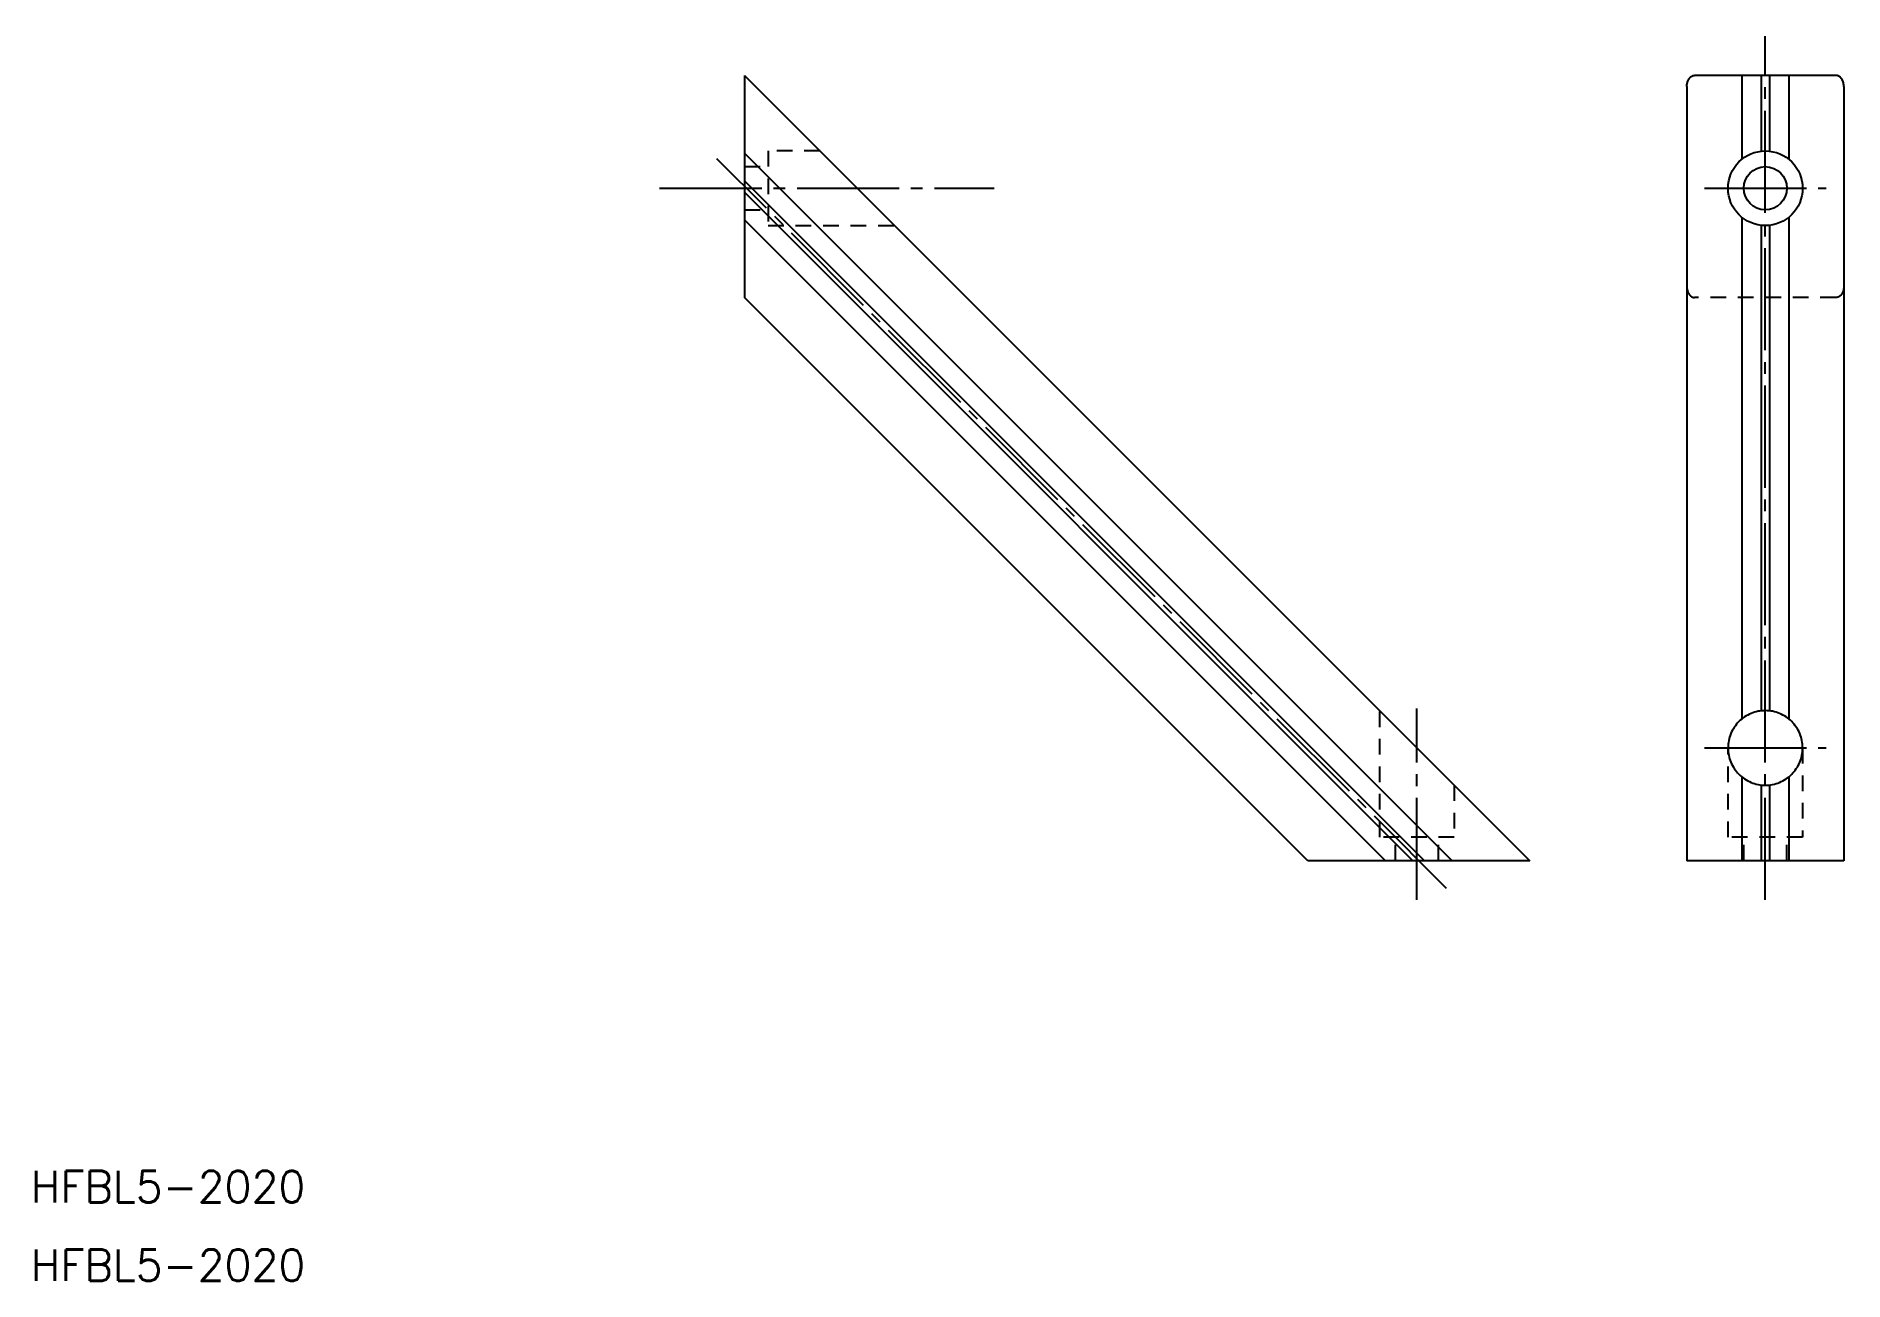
# Model space of a CAD drawing. Extents: x 57 to 287, y 63 to 222.
import ezdxf

# ---------------------------------------------------------------- set-up
doc = ezdxf.new("R2010")
doc.units = 0
doc.linetypes.add('CENTER', pattern=[17.5, 13, -1.5, 1.5, -1.5])
doc.linetypes.add('DASHED', pattern=[3.5, 2, -1.5])
doc.layers.get('0').update_dxf_attribs({"linetype": 'CONTINUOUS'})
doc.layers.add('CENTER', color=1, linetype='CENTER')
doc.styles.add('MISUMI', font='txt.shx')

msp = doc.modelspace()

# ---------------------------------------------------------------- linework, layer by layer
at = {"color": 7, "linetype": 'CONTINUOUS'}
for p, q in [((146.86, 216.65), (146.86, 188.36)), ((146.86, 216.65), (246.86, 116.65)), ((285.86, 216.65), (267.86, 216.65)), ((273.86, 216.65), (273.86, 205.97)), ((276.34, 216.65), (276.34, 207.01)), ((277.38, 216.65), (277.38, 207.01)), ((279.86, 216.65), (279.86, 205.97)), ((266.86, 215.23), (266.86, 116.65)), ((286.86, 215.23), (286.86, 116.65)), ((146.86, 206.75), (236.96, 116.65)), ((146.86, 203.24), (233.46, 116.65)), ((146.86, 201.77), (231.99, 116.65)), ((146.86, 198.26), (228.48, 116.65)), ((273.86, 198.6), (273.86, 134.69)), ((279.86, 198.6), (279.86, 134.69)), ((276.34, 197.56), (276.34, 135.73)), ((277.38, 197.56), (277.38, 135.73)), ((218.58, 116.65), (146.86, 188.36)), ((218.58, 116.65), (146.86, 188.36)), ((273.86, 127.33), (273.86, 116.65)), ((279.86, 127.33), (279.86, 116.65)), ((276.34, 126.29), (276.34, 116.65)), ((277.38, 126.29), (277.38, 116.65)), ((246.86, 116.65), (218.58, 116.65)), ((286.86, 116.65), (266.86, 116.65))]:
    msp.add_line(p, q, dxfattribs=at)
at = {"color": 3, "linetype": 'DASHED'}
msp.add_line((285.86, 188.36), (267.86, 188.36), dxfattribs=at)
for points in [[(146.86, 205.03), (149.86, 205.03)], [(156.47, 207.03), (149.86, 207.03), (149.86, 197.53), (165.97, 197.53)], [(146.86, 199.53), (149.86, 199.53)], [(237.25, 126.26), (237.25, 119.65), (227.75, 119.65), (227.75, 135.76)], [(281.61, 131.01), (281.61, 119.65), (272.11, 119.65), (272.11, 131.01)], [(229.75, 116.65), (229.75, 119.65)], [(235.25, 116.65), (235.25, 119.65)], [(274.11, 116.65), (274.11, 119.65)], [(279.61, 116.65), (279.61, 119.65)]]:
    msp.add_lwpolyline(points, dxfattribs=at)
at = {"color": 7, "linetype": 'CONTINUOUS'}
for points in [[(266.86, 215.23, 0), (266.86, 215.25, 0), (266.86, 215.27, 0), (266.86, 215.28, 0), (266.86, 215.3, 0), (266.86, 215.32, 0), (266.87, 215.34, 0), (266.87, 215.35, 0), (266.87, 215.37, 0), (266.87, 215.39, 0), (266.87, 215.41, 0), (266.87, 215.42, 0), (266.87, 215.44, 0), (266.88, 215.46, 0), (266.88, 215.47, 0), (266.88, 215.49, 0), (266.88, 215.51, 0), (266.88, 215.53, 0), (266.89, 215.54, 0), (266.89, 215.56, 0), (266.89, 215.58, 0), (266.9, 215.59, 0), (266.9, 215.61, 0), (266.9, 215.63, 0), (266.91, 215.64, 0), (266.91, 215.66, 0), (266.91, 215.68, 0), (266.92, 215.69, 0), (266.92, 215.71, 0), (266.93, 215.72, 0), (266.93, 215.74, 0), (266.93, 215.76, 0), (266.94, 215.77, 0), (266.94, 215.79, 0), (266.95, 215.81, 0), (266.95, 215.82, 0), (266.96, 215.84, 0), (266.96, 215.85, 0), (266.97, 215.87, 0), (266.98, 215.88, 0), (266.98, 215.9, 0), (266.99, 215.91, 0), (266.99, 215.93, 0), (267, 215.94, 0), (267, 215.96, 0), (267.01, 215.97, 0), (267.02, 215.99, 0), (267.02, 216, 0), (267.03, 216.02, 0), (267.04, 216.03, 0), (267.05, 216.05, 0), (267.05, 216.06, 0), (267.06, 216.07, 0), (267.07, 216.09, 0), (267.07, 216.1, 0), (267.08, 216.12, 0), (267.09, 216.13, 0), (267.1, 216.14, 0), (267.11, 216.16, 0), (267.11, 216.17, 0), (267.12, 216.18, 0), (267.13, 216.19, 0), (267.14, 216.21, 0), (267.15, 216.22, 0), (267.15, 216.23, 0), (267.16, 216.25, 0), (267.17, 216.26, 0), (267.18, 216.27, 0), (267.19, 216.28, 0), (267.2, 216.29, 0), (267.21, 216.3, 0), (267.22, 216.31, 0), (267.23, 216.33, 0), (267.24, 216.34, 0), (267.25, 216.35, 0), (267.26, 216.36, 0), (267.27, 216.37, 0), (267.28, 216.38, 0), (267.29, 216.39, 0), (267.3, 216.4, 0), (267.31, 216.41, 0), (267.32, 216.42, 0), (267.33, 216.43, 0), (267.34, 216.44, 0), (267.35, 216.45, 0), (267.36, 216.45, 0), (267.37, 216.46, 0), (267.38, 216.47, 0), (267.39, 216.48, 0), (267.4, 216.49, 0), (267.41, 216.5, 0), (267.42, 216.5, 0), (267.44, 216.51, 0), (267.45, 216.52, 0), (267.46, 216.53, 0), (267.47, 216.53, 0), (267.48, 216.54, 0), (267.49, 216.55, 0), (267.5, 216.55, 0), (267.51, 216.56, 0), (267.53, 216.56, 0), (267.54, 216.57, 0), (267.55, 216.57, 0), (267.56, 216.58, 0), (267.57, 216.59, 0), (267.58, 216.59, 0), (267.6, 216.6, 0), (267.61, 216.6, 0), (267.62, 216.6, 0), (267.63, 216.61, 0), (267.64, 216.61, 0), (267.65, 216.62, 0), (267.67, 216.62, 0), (267.68, 216.62, 0), (267.69, 216.63, 0), (267.7, 216.63, 0), (267.72, 216.63, 0), (267.73, 216.63, 0), (267.74, 216.64, 0), (267.75, 216.64, 0), (267.76, 216.64, 0), (267.78, 216.64, 0), (267.79, 216.64, 0), (267.8, 216.64, 0), (267.81, 216.65, 0), (267.83, 216.65, 0), (267.84, 216.65, 0), (267.85, 216.65, 0), (267.86, 216.65, 0)], [(286.86, 215.23, 0), (286.86, 215.25, 0), (286.86, 215.27, 0), (286.86, 215.28, 0), (286.86, 215.3, 0), (286.86, 215.32, 0), (286.86, 215.34, 0), (286.86, 215.35, 0), (286.86, 215.37, 0), (286.86, 215.39, 0), (286.86, 215.41, 0), (286.85, 215.42, 0), (286.85, 215.44, 0), (286.85, 215.46, 0), (286.85, 215.47, 0), (286.85, 215.49, 0), (286.84, 215.51, 0), (286.84, 215.53, 0), (286.84, 215.54, 0), (286.84, 215.56, 0), (286.83, 215.58, 0), (286.83, 215.59, 0), (286.83, 215.61, 0), (286.82, 215.63, 0), (286.82, 215.64, 0), (286.82, 215.66, 0), (286.81, 215.68, 0), (286.81, 215.69, 0), (286.8, 215.71, 0), (286.8, 215.72, 0), (286.8, 215.74, 0), (286.79, 215.76, 0), (286.79, 215.77, 0), (286.78, 215.79, 0), (286.78, 215.81, 0), (286.77, 215.82, 0), (286.77, 215.84, 0), (286.76, 215.85, 0), (286.76, 215.87, 0), (286.75, 215.88, 0), (286.75, 215.9, 0), (286.74, 215.91, 0), (286.73, 215.93, 0), (286.73, 215.94, 0), (286.72, 215.96, 0), (286.71, 215.97, 0), (286.71, 215.99, 0), (286.7, 216, 0), (286.69, 216.02, 0), (286.69, 216.03, 0), (286.68, 216.05, 0), (286.67, 216.06, 0), (286.67, 216.07, 0), (286.66, 216.09, 0), (286.65, 216.1, 0), (286.64, 216.12, 0), (286.64, 216.13, 0), (286.63, 216.14, 0), (286.62, 216.16, 0), (286.61, 216.17, 0), (286.6, 216.18, 0), (286.6, 216.19, 0), (286.59, 216.21, 0), (286.58, 216.22, 0), (286.57, 216.23, 0), (286.56, 216.25, 0), (286.55, 216.26, 0), (286.54, 216.27, 0), (286.53, 216.28, 0), (286.52, 216.29, 0), (286.52, 216.3, 0), (286.51, 216.31, 0), (286.5, 216.33, 0), (286.49, 216.34, 0), (286.48, 216.35, 0), (286.47, 216.36, 0), (286.46, 216.37, 0), (286.45, 216.38, 0), (286.44, 216.39, 0), (286.43, 216.4, 0), (286.42, 216.41, 0), (286.41, 216.42, 0), (286.4, 216.43, 0), (286.39, 216.44, 0), (286.38, 216.45, 0), (286.37, 216.45, 0), (286.36, 216.46, 0), (286.35, 216.47, 0), (286.33, 216.48, 0), (286.32, 216.49, 0), (286.31, 216.5, 0), (286.3, 216.5, 0), (286.29, 216.51, 0), (286.28, 216.52, 0), (286.27, 216.53, 0), (286.26, 216.53, 0), (286.25, 216.54, 0), (286.23, 216.55, 0), (286.22, 216.55, 0), (286.21, 216.56, 0), (286.2, 216.56, 0), (286.19, 216.57, 0), (286.18, 216.57, 0), (286.17, 216.58, 0), (286.15, 216.59, 0), (286.14, 216.59, 0), (286.13, 216.6, 0), (286.12, 216.6, 0), (286.11, 216.6, 0), (286.09, 216.61, 0), (286.08, 216.61, 0), (286.07, 216.62, 0), (286.06, 216.62, 0), (286.05, 216.62, 0), (286.03, 216.63, 0), (286.02, 216.63, 0), (286.01, 216.63, 0), (286, 216.63, 0), (285.99, 216.64, 0), (285.97, 216.64, 0), (285.96, 216.64, 0), (285.95, 216.64, 0), (285.94, 216.64, 0), (285.92, 216.64, 0), (285.91, 216.65, 0), (285.9, 216.65, 0), (285.89, 216.65, 0), (285.88, 216.65, 0), (285.86, 216.65, 0)], [(272.11, 131.01, 0), (272.12, 130.78, 0), (272.13, 130.54, 0), (272.16, 130.31, 0), (272.2, 130.08, 0), (272.25, 129.85, 0), (272.32, 129.63, 0), (272.39, 129.41, 0), (272.47, 129.19, 0), (272.57, 128.98, 0), (272.67, 128.77, 0), (272.79, 128.57, 0), (272.91, 128.37, 0), (273.05, 128.18, 0), (273.19, 128, 0), (273.34, 127.82, 0), (273.5, 127.65, 0), (273.67, 127.49, 0), (273.85, 127.34, 0), (274.03, 127.19, 0), (274.22, 127.06, 0), (274.42, 126.94, 0), (274.62, 126.82, 0), (274.83, 126.72, 0), (275.05, 126.62, 0), (275.26, 126.54, 0), (275.48, 126.46, 0), (275.71, 126.4, 0), (275.94, 126.35, 0), (276.17, 126.31, 0), (276.4, 126.28, 0), (276.63, 126.26, 0), (276.86, 126.26, 0), (277.1, 126.26, 0), (277.33, 126.28, 0), (277.56, 126.31, 0), (277.79, 126.35, 0), (278.02, 126.4, 0), (278.24, 126.46, 0), (278.46, 126.54, 0), (278.68, 126.62, 0), (278.89, 126.72, 0), (279.1, 126.82, 0), (279.31, 126.94, 0), (279.5, 127.06, 0), (279.69, 127.19, 0), (279.88, 127.34, 0), (280.05, 127.49, 0), (280.22, 127.65, 0), (280.38, 127.82, 0), (280.53, 128, 0), (280.68, 128.18, 0), (280.81, 128.37, 0), (280.94, 128.57, 0), (281.05, 128.77, 0), (281.16, 128.98, 0), (281.25, 129.19, 0), (281.33, 129.41, 0), (281.41, 129.63, 0), (281.47, 129.85, 0), (281.52, 130.08, 0), (281.56, 130.31, 0), (281.59, 130.54, 0), (281.61, 130.78, 0), (281.61, 131.01, 0), (281.61, 131.24, 0), (281.59, 131.47, 0), (281.56, 131.71, 0), (281.52, 131.94, 0), (281.47, 132.16, 0), (281.41, 132.39, 0), (281.33, 132.61, 0), (281.25, 132.83, 0), (281.16, 133.04, 0), (281.05, 133.25, 0), (280.94, 133.45, 0), (280.81, 133.65, 0), (280.68, 133.84, 0), (280.53, 134.02, 0), (280.38, 134.2, 0), (280.22, 134.37, 0), (280.05, 134.53, 0), (279.88, 134.68, 0), (279.69, 134.82, 0), (279.5, 134.96, 0), (279.31, 135.08, 0), (279.1, 135.2, 0), (278.89, 135.3, 0), (278.68, 135.4, 0), (278.46, 135.48, 0), (278.24, 135.55, 0), (278.02, 135.62, 0), (277.79, 135.67, 0), (277.56, 135.71, 0), (277.33, 135.74, 0), (277.1, 135.75, 0), (276.86, 135.76, 0), (276.63, 135.75, 0), (276.4, 135.74, 0), (276.17, 135.71, 0), (275.94, 135.67, 0), (275.71, 135.62, 0), (275.48, 135.55, 0), (275.26, 135.48, 0), (275.05, 135.4, 0), (274.83, 135.3, 0), (274.62, 135.2, 0), (274.42, 135.08, 0), (274.22, 134.96, 0), (274.03, 134.82, 0), (273.85, 134.68, 0), (273.67, 134.53, 0), (273.5, 134.37, 0), (273.34, 134.2, 0), (273.19, 134.02, 0), (273.05, 133.84, 0), (272.91, 133.65, 0), (272.79, 133.45, 0), (272.67, 133.25, 0), (272.57, 133.04, 0), (272.47, 132.83, 0), (272.39, 132.61, 0), (272.32, 132.39, 0), (272.25, 132.16, 0), (272.2, 131.94, 0), (272.16, 131.71, 0), (272.13, 131.47, 0), (272.12, 131.24, 0), (272.11, 131.01, 0)]]:
    msp.add_polyline3d(points, dxfattribs=at)
at = {"color": 3, "linetype": 'DASHED'}
for points in [[(266.86, 189.78, 0), (266.86, 189.76, 0), (266.86, 189.74, 0), (266.86, 189.72, 0), (266.86, 189.71, 0), (266.86, 189.69, 0), (266.87, 189.67, 0), (266.87, 189.66, 0), (266.87, 189.64, 0), (266.87, 189.62, 0), (266.87, 189.6, 0), (266.87, 189.59, 0), (266.87, 189.57, 0), (266.88, 189.55, 0), (266.88, 189.53, 0), (266.88, 189.52, 0), (266.88, 189.5, 0), (266.88, 189.48, 0), (266.89, 189.47, 0), (266.89, 189.45, 0), (266.89, 189.43, 0), (266.9, 189.42, 0), (266.9, 189.4, 0), (266.9, 189.38, 0), (266.91, 189.37, 0), (266.91, 189.35, 0), (266.91, 189.33, 0), (266.92, 189.32, 0), (266.92, 189.3, 0), (266.93, 189.28, 0), (266.93, 189.27, 0), (266.93, 189.25, 0), (266.94, 189.24, 0), (266.94, 189.22, 0), (266.95, 189.2, 0), (266.95, 189.19, 0), (266.96, 189.17, 0), (266.96, 189.16, 0), (266.97, 189.14, 0), (266.98, 189.12, 0), (266.98, 189.11, 0), (266.99, 189.09, 0), (266.99, 189.08, 0), (267, 189.06, 0), (267, 189.05, 0), (267.01, 189.03, 0), (267.02, 189.02, 0), (267.02, 189, 0), (267.03, 188.99, 0), (267.04, 188.98, 0), (267.05, 188.96, 0), (267.05, 188.95, 0), (267.06, 188.93, 0), (267.07, 188.92, 0), (267.07, 188.91, 0), (267.08, 188.89, 0), (267.09, 188.88, 0), (267.1, 188.87, 0), (267.11, 188.85, 0), (267.11, 188.84, 0), (267.12, 188.83, 0), (267.13, 188.81, 0), (267.14, 188.8, 0), (267.15, 188.79, 0), (267.15, 188.78, 0), (267.16, 188.76, 0), (267.17, 188.75, 0), (267.18, 188.74, 0), (267.19, 188.73, 0), (267.2, 188.72, 0), (267.21, 188.71, 0), (267.22, 188.69, 0), (267.23, 188.68, 0), (267.24, 188.67, 0), (267.25, 188.66, 0), (267.26, 188.65, 0), (267.27, 188.64, 0), (267.28, 188.63, 0), (267.29, 188.62, 0), (267.3, 188.61, 0), (267.31, 188.6, 0), (267.32, 188.59, 0), (267.33, 188.58, 0), (267.34, 188.57, 0), (267.35, 188.56, 0), (267.36, 188.56, 0), (267.37, 188.55, 0), (267.38, 188.54, 0), (267.39, 188.53, 0), (267.4, 188.52, 0), (267.41, 188.51, 0), (267.42, 188.51, 0), (267.44, 188.5, 0), (267.45, 188.49, 0), (267.46, 188.48, 0), (267.47, 188.48, 0), (267.48, 188.47, 0), (267.49, 188.46, 0), (267.5, 188.46, 0), (267.51, 188.45, 0), (267.53, 188.44, 0), (267.54, 188.44, 0), (267.55, 188.43, 0), (267.56, 188.43, 0), (267.57, 188.42, 0), (267.58, 188.42, 0), (267.6, 188.41, 0), (267.61, 188.41, 0), (267.62, 188.41, 0), (267.63, 188.4, 0), (267.64, 188.4, 0), (267.65, 188.39, 0), (267.67, 188.39, 0), (267.68, 188.39, 0), (267.69, 188.38, 0), (267.7, 188.38, 0), (267.72, 188.38, 0), (267.73, 188.38, 0), (267.74, 188.37, 0), (267.75, 188.37, 0), (267.76, 188.37, 0), (267.78, 188.37, 0), (267.79, 188.37, 0), (267.8, 188.37, 0), (267.81, 188.36, 0), (267.83, 188.36, 0), (267.84, 188.36, 0), (267.85, 188.36, 0), (267.86, 188.36, 0)], [(286.86, 189.78, 0), (286.86, 189.76, 0), (286.86, 189.74, 0), (286.86, 189.72, 0), (286.86, 189.71, 0), (286.86, 189.69, 0), (286.86, 189.67, 0), (286.86, 189.66, 0), (286.86, 189.64, 0), (286.86, 189.62, 0), (286.86, 189.6, 0), (286.85, 189.59, 0), (286.85, 189.57, 0), (286.85, 189.55, 0), (286.85, 189.53, 0), (286.85, 189.52, 0), (286.84, 189.5, 0), (286.84, 189.48, 0), (286.84, 189.47, 0), (286.84, 189.45, 0), (286.83, 189.43, 0), (286.83, 189.42, 0), (286.83, 189.4, 0), (286.82, 189.38, 0), (286.82, 189.37, 0), (286.82, 189.35, 0), (286.81, 189.33, 0), (286.81, 189.32, 0), (286.8, 189.3, 0), (286.8, 189.28, 0), (286.8, 189.27, 0), (286.79, 189.25, 0), (286.79, 189.24, 0), (286.78, 189.22, 0), (286.78, 189.2, 0), (286.77, 189.19, 0), (286.77, 189.17, 0), (286.76, 189.16, 0), (286.76, 189.14, 0), (286.75, 189.12, 0), (286.75, 189.11, 0), (286.74, 189.09, 0), (286.73, 189.08, 0), (286.73, 189.06, 0), (286.72, 189.05, 0), (286.71, 189.03, 0), (286.71, 189.02, 0), (286.7, 189, 0), (286.69, 188.99, 0), (286.69, 188.98, 0), (286.68, 188.96, 0), (286.67, 188.95, 0), (286.67, 188.93, 0), (286.66, 188.92, 0), (286.65, 188.91, 0), (286.64, 188.89, 0), (286.64, 188.88, 0), (286.63, 188.87, 0), (286.62, 188.85, 0), (286.61, 188.84, 0), (286.6, 188.83, 0), (286.6, 188.81, 0), (286.59, 188.8, 0), (286.58, 188.79, 0), (286.57, 188.78, 0), (286.56, 188.76, 0), (286.55, 188.75, 0), (286.54, 188.74, 0), (286.53, 188.73, 0), (286.52, 188.72, 0), (286.52, 188.71, 0), (286.51, 188.69, 0), (286.5, 188.68, 0), (286.49, 188.67, 0), (286.48, 188.66, 0), (286.47, 188.65, 0), (286.46, 188.64, 0), (286.45, 188.63, 0), (286.44, 188.62, 0), (286.43, 188.61, 0), (286.42, 188.6, 0), (286.41, 188.59, 0), (286.4, 188.58, 0), (286.39, 188.57, 0), (286.38, 188.56, 0), (286.37, 188.56, 0), (286.36, 188.55, 0), (286.35, 188.54, 0), (286.33, 188.53, 0), (286.32, 188.52, 0), (286.31, 188.51, 0), (286.3, 188.51, 0), (286.29, 188.5, 0), (286.28, 188.49, 0), (286.27, 188.48, 0), (286.26, 188.48, 0), (286.25, 188.47, 0), (286.23, 188.46, 0), (286.22, 188.46, 0), (286.21, 188.45, 0), (286.2, 188.44, 0), (286.19, 188.44, 0), (286.18, 188.43, 0), (286.17, 188.43, 0), (286.15, 188.42, 0), (286.14, 188.42, 0), (286.13, 188.41, 0), (286.12, 188.41, 0), (286.11, 188.41, 0), (286.09, 188.4, 0), (286.08, 188.4, 0), (286.07, 188.39, 0), (286.06, 188.39, 0), (286.05, 188.39, 0), (286.03, 188.38, 0), (286.02, 188.38, 0), (286.01, 188.38, 0), (286, 188.38, 0), (285.99, 188.37, 0), (285.97, 188.37, 0), (285.96, 188.37, 0), (285.95, 188.37, 0), (285.94, 188.37, 0), (285.92, 188.37, 0), (285.91, 188.36, 0), (285.9, 188.36, 0), (285.89, 188.36, 0), (285.88, 188.36, 0), (285.86, 188.36, 0)]]:
    msp.add_polyline3d(points, dxfattribs=at)
at = {"color": 7, "linetype": 'CONTINUOUS'}
for radius in [4.75, 2.75]:
    msp.add_circle((276.86, 202.28), radius, dxfattribs=at)
at = {"layer": 'CENTER', "color": 1, "linetype": 'CENTER'}
for p, q in [((276.86, 111.65), (276.86, 221.65)), ((236.26, 113.11), (143.33, 206.04)), ((136.04, 202.28), (178.67, 202.28)), ((269.11, 202.28), (284.61, 202.28)), ((232.5, 111.65), (232.5, 136.01)), ((269.11, 131.01), (284.61, 131.01))]:
    msp.add_line(p, q, dxfattribs=at)

# ---------------------------------------------------------------- texts
at = {"color": 7, "linetype": 'CONTINUOUS', "style": 'MISUMI'}
for p in [(55.95, 73.14), (55.95, 63.14)]:
    msp.add_text('HFBL5-2020', height=4, dxfattribs=at).set_placement(p)

doc.saveas('drawing.dxf')
